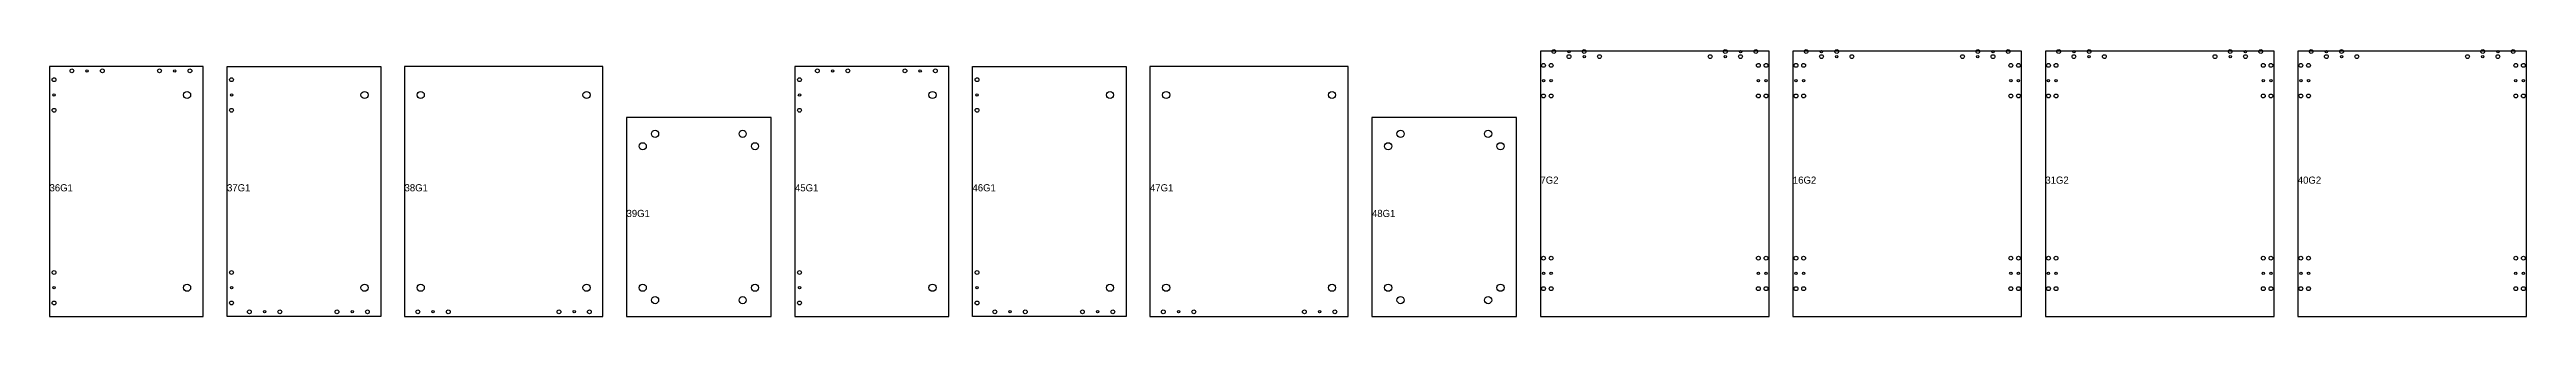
# Model space of a CAD drawing. Header units: millimetres. Extents: x 0 to 21234, y 0 to 3059.
# Drawn here: x 16029 to 21234, y 2500 to 3059 of the extents above; entities that cross this region are included whole.
import ezdxf

# ---------------------------------------------------------------- set-up
doc = ezdxf.new("R2010")
doc.units = ezdxf.units.MM
for name, color, linetype in [('contour_haut', 1, 'Continuous'), ('diam_15.0mm', 4, 'Continuous'), ('diam_5.0mm', 2, 'Continuous'), ('diam_8mm', 3, 'Continuous'), ('texte', 9, 'Continuous')]:
    doc.layers.add(name, color=color, linetype=linetype)

msp = doc.modelspace()

# ---------------------------------------------------------------- linework, layer by layer
at = {"layer": 'contour_haut'}
for points in [[(16029, 2500), (16352, 2500), (16352, 3024), (16029, 3024)], [(16402, 3024), (16725, 3024), (16725, 2500), (16402, 2500)], [(16775, 3024), (16775, 2500), (17191.5, 2500), (17191.5, 3024)], [(17595.5, 2500), (17918.5, 2500), (17918.5, 3024), (17595.5, 3024)], [(17968.5, 3024), (18291.5, 3024), (18291.5, 2500), (17968.5, 2500)], [(18341.5, 3024), (18341.5, 2500), (18758, 2500), (18758, 3024)], [(19162, 2500), (19642.5, 2500), (19642.5, 3056), (19162, 3056)], [(19692.5, 2500), (20173, 2500), (20173, 3056), (19692.5, 3056)], [(20223, 2500), (20703.5, 2500), (20703.5, 3056), (20223, 3056)], [(20753.5, 2500), (21234, 2500), (21234, 3056), (20753.5, 3056)], [(17545.5, 2500), (17545.5, 2916.5), (17241.5, 2916.5), (17241.5, 2500)], [(19112, 2500), (19112, 2916.5), (18808, 2916.5), (18808, 2500)]]:
    msp.add_lwpolyline(points, close=True, dxfattribs=at)
at = {"layer": 'diam_15.0mm'}
for centre in [(16318, 2964), (16691, 2964), (16809, 2964), (17157.5, 2964), (17884.5, 2964), (18257.5, 2964), (18375.5, 2964), (18724, 2964), (17275.5, 2856.5), (17301.5, 2882.5), (17485.5, 2882.5), (17511.5, 2856.5), (18842, 2856.5), (18868, 2882.5), (19052, 2882.5), (19078, 2856.5), (16318, 2560), (16691, 2560), (16809, 2560), (17157.5, 2560), (17275.5, 2560), (17511.5, 2560), (17884.5, 2560), (18257.5, 2560), (18375.5, 2560), (18724, 2560), (18842, 2560), (19078, 2560), (17301.5, 2534), (17485.5, 2534), (18868, 2534), (19052, 2534)]:
    msp.add_circle(centre, 7.5, dxfattribs=at)
at = {"layer": 'diam_5.0mm'}
for centre in [(19222, 3055), (19254, 3044.5), (19550.5, 3044.5), (19582.5, 3055), (19752.5, 3055), (19784.5, 3044.5), (20081, 3044.5), (20113, 3055), (20283, 3055), (20315, 3044.5), (20611.5, 3044.5), (20643.5, 3055), (20813.5, 3055), (20845.5, 3044.5), (21142, 3044.5), (21174, 3055), (16108, 3014.5), (16292, 3014.5), (17674.5, 3014.5), (17858.5, 3014.5), (19168.5, 2994), (19184.5, 2994), (19620, 2994), (19636, 2994), (19699, 2994), (19715, 2994), (20150.5, 2994), (20166.5, 2994), (20229.5, 2994), (20245.5, 2994), (20681, 2994), (20697, 2994), (20760, 2994), (20776, 2994), (21211.5, 2994), (21227.5, 2994), (16038.5, 2964), (16411.5, 2964), (17605, 2964), (17978, 2964), (16038.5, 2560), (16411.5, 2560), (17605, 2560), (17978, 2560), (19168.5, 2590), (19184.5, 2590), (19620, 2590), (19636, 2590), (19699, 2590), (19715, 2590), (20150.5, 2590), (20166.5, 2590), (20229.5, 2590), (20245.5, 2590), (20681, 2590), (20697, 2590), (20760, 2590), (20776, 2590), (21211.5, 2590), (21227.5, 2590), (16481, 2509.5), (16665, 2509.5), (16835, 2509.5), (17131.5, 2509.5), (18047.5, 2509.5), (18231.5, 2509.5), (18401.5, 2509.5), (18698, 2509.5)]:
    msp.add_circle(centre, 2.5, dxfattribs=at)
at = {"layer": 'diam_8mm'}
for centre in [(19168.5, 3026), (19184.5, 3026), (19190, 3055), (19222, 3044.5), (19254, 3055), (19286, 3044.5), (19518.5, 3044.5), (19550.5, 3055), (19582.5, 3044.5), (19614.5, 3055), (19620, 3026), (19636, 3026), (19699, 3026), (19715, 3026), (19720.5, 3055), (19752.5, 3044.5), (19784.5, 3055), (19816.5, 3044.5), (20049, 3044.5), (20081, 3055), (20113, 3044.5), (20145, 3055), (20150.5, 3026), (20166.5, 3026), (20229.5, 3026), (20245.5, 3026), (20251, 3055), (20283, 3044.5), (20315, 3055), (20347, 3044.5), (20579.5, 3044.5), (20611.5, 3055), (20643.5, 3044.5), (20675.5, 3055), (20681, 3026), (20697, 3026), (20760, 3026), (20776, 3026), (20781.5, 3055), (20813.5, 3044.5), (20845.5, 3055), (20877.5, 3044.5), (21110, 3044.5), (21142, 3055), (21174, 3044.5), (21206, 3055), (21211.5, 3026), (21227.5, 3026), (16038.5, 2996), (16076, 3014.5), (16140, 3014.5), (16260, 3014.5), (16324, 3014.5), (16411.5, 2996), (17605, 2996), (17642.5, 3014.5), (17706.5, 3014.5), (17826.5, 3014.5), (17890.5, 3014.5), (17978, 2996), (16038.5, 2932), (16411.5, 2932), (17605, 2932), (17978, 2932), (19168.5, 2962), (19184.5, 2962), (19620, 2962), (19636, 2962), (19699, 2962), (19715, 2962), (20150.5, 2962), (20166.5, 2962), (20229.5, 2962), (20245.5, 2962), (20681, 2962), (20697, 2962), (20760, 2962), (20776, 2962), (21211.5, 2962), (21227.5, 2962), (19168.5, 2622), (19184.5, 2622), (19620, 2622), (19636, 2622), (19699, 2622), (19715, 2622), (20150.5, 2622), (20166.5, 2622), (20229.5, 2622), (20245.5, 2622), (20681, 2622), (20697, 2622), (20760, 2622), (20776, 2622), (21211.5, 2622), (21227.5, 2622), (16038.5, 2592), (16411.5, 2592), (17605, 2592), (17978, 2592), (19168.5, 2558), (19184.5, 2558), (19620, 2558), (19636, 2558), (19699, 2558), (19715, 2558), (20150.5, 2558), (20166.5, 2558), (20229.5, 2558), (20245.5, 2558), (20681, 2558), (20697, 2558), (20760, 2558), (20776, 2558), (21211.5, 2558), (21227.5, 2558), (16038.5, 2528), (16411.5, 2528), (16449, 2509.5), (16513, 2509.5), (16633, 2509.5), (16697, 2509.5), (16803, 2509.5), (16867, 2509.5), (17099.5, 2509.5), (17163.5, 2509.5), (17605, 2528), (17978, 2528), (18015.5, 2509.5), (18079.5, 2509.5), (18199.5, 2509.5), (18263.5, 2509.5), (18369.5, 2509.5), (18433.5, 2509.5), (18666, 2509.5), (18730, 2509.5)]:
    msp.add_circle(centre, 4, dxfattribs=at)

# ---------------------------------------------------------------- texts
at = {"layer": 'texte'}
for s, p in [('36G1', (16029, 2762)), ('37G1', (16402, 2762)), ('38G1', (16775, 2762)), ('45G1', (17595.5, 2762)), ('46G1', (17968.5, 2762)), ('47G1', (18341.5, 2762)), ('7G2', (19162, 2778)), ('16G2', (19692.5, 2778)), ('31G2', (20223, 2778)), ('40G2', (20753.5, 2778)), ('39G1', (17241.5, 2708.2)), ('48G1', (18808, 2708.2))]:
    msp.add_text(s, height=15, dxfattribs=at).set_placement(p)

doc.saveas('drawing.dxf')
